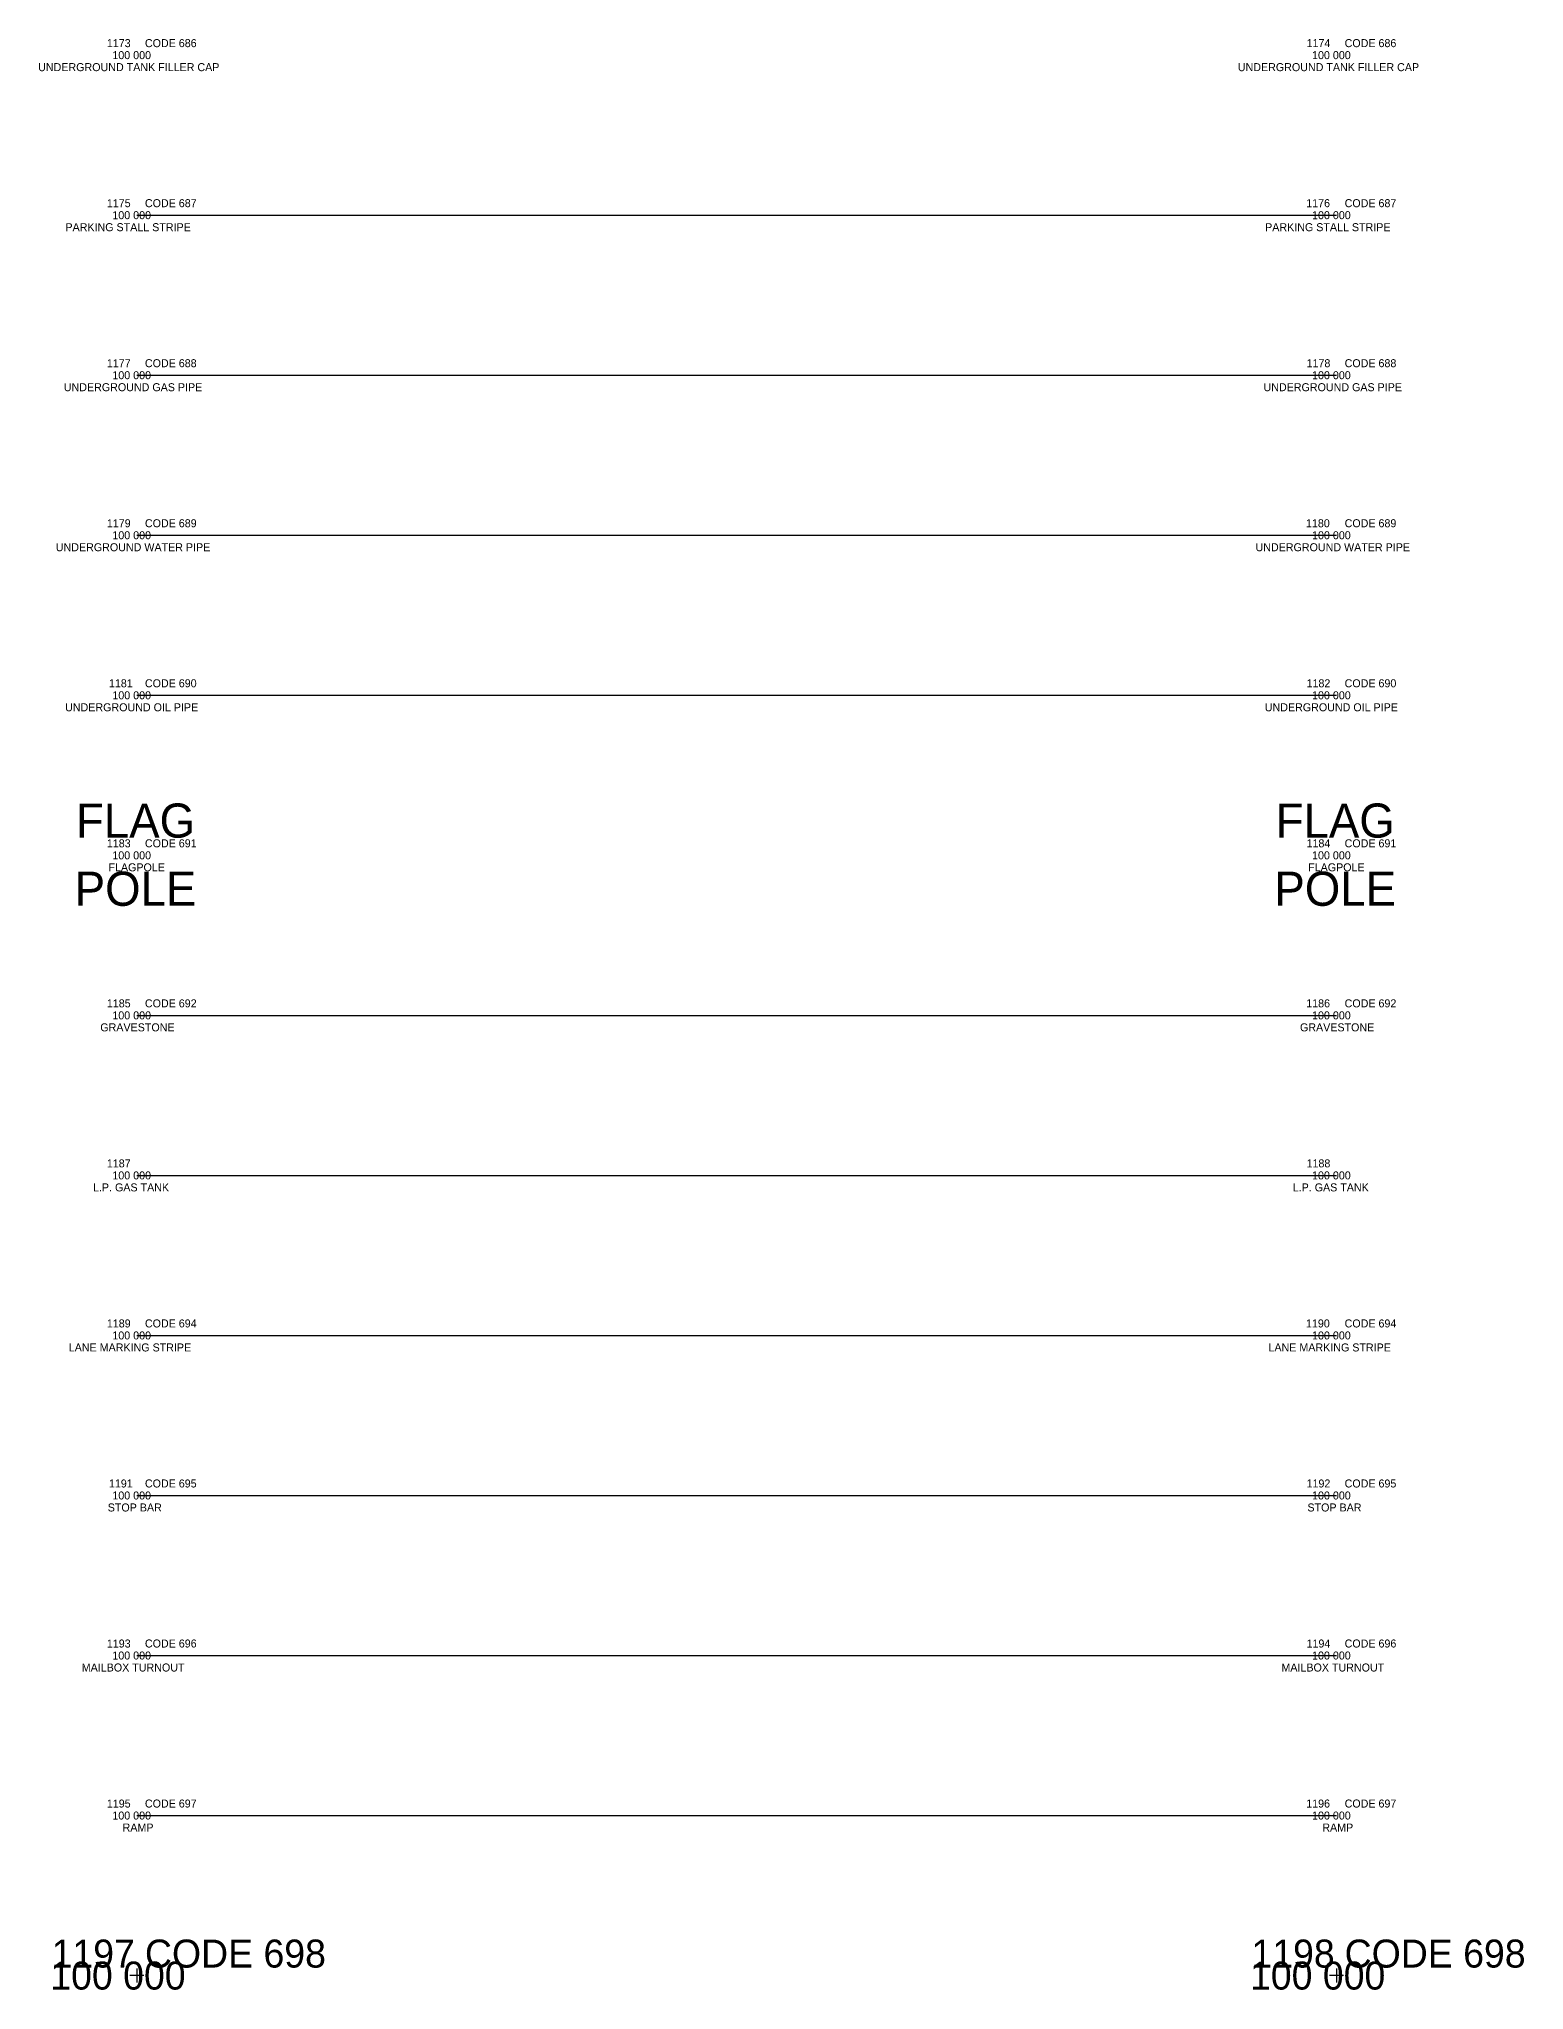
# Model space of a CAD drawing. Extents: x -12 to 6123, y -3 to 1005.
# Drawn here: x 3837.8 to 4023.4, y 258.2 to 502 of the extents above; entities that cross this region are included whole.
import ezdxf

# ---------------------------------------------------------------- set-up
doc = ezdxf.new("R2010")
doc.units = 0
for name, color, linetype in [('Default', 7, 'Continuous'), ('Topo_Entrances', 7, 'Continuous'), ('Topo_EOP', 7, 'Continuous'), ('Topo_Field Comments', 7, 'Continuous'), ('Topo_NonHighway Improvements', 7, 'Continuous'), ('Topo_PMK Solid Line', 7, 'Continuous'), ('Topo_PMK Stop Line', 7, 'Continuous'), ('Topo_Point Descriptions', 7, 'Continuous'), ('Topo_Point Elevations', 7, 'Continuous'), ('Topo_Point Numbers', 7, 'Continuous'), ('Utilities_EX_Underground Gasline', 7, 'Continuous'), ('Utilities_EX_Underground Oil', 7, 'Continuous'), ('Utilities_EX_Underground Water', 7, 'Continuous')]:
    doc.layers.add(name, color=color, linetype=linetype)

msp = doc.modelspace()

# ---------------------------------------------------------------- linework, layer by layer
at = {"layer": 'Default'}
for p, q in [((3850.88, 260), (3849.12, 260)), ((3850, 260.88), (3850, 259.12)), ((4000.88, 260), (3999.12, 260)), ((4000, 260.88), (4000, 259.12))]:
    msp.add_line(p, q, dxfattribs=at)
at = {"layer": 'Topo_Entrances'}
for p, q in [((3850, 300), (3850, 300)), ((3850, 300), (4000, 300)), ((4000, 300), (4000, 300))]:
    msp.add_line(p, q, dxfattribs=at)
at = {"layer": 'Topo_EOP'}
for p, q in [((3850, 280), (3850, 280)), ((3850, 280), (4000, 280)), ((4000, 280), (4000, 280))]:
    msp.add_line(p, q, dxfattribs=at)
at = {"layer": 'Topo_NonHighway Improvements'}
for p, q in [((3850, 500), (3850, 500)), ((4000, 500), (4000, 500)), ((3850, 380), (3850, 380)), ((3850, 380), (4000, 380)), ((4000, 380), (4000, 380)), ((3850, 360), (3850, 360)), ((3850, 360), (4000, 360)), ((4000, 360), (4000, 360))]:
    msp.add_line(p, q, dxfattribs=at)
at = {"layer": 'Topo_PMK Solid Line'}
for p, q in [((3850, 480), (3850, 480)), ((3850, 480), (4000, 480)), ((4000, 480), (4000, 480)), ((3850, 340), (3850, 340)), ((3850, 340), (4000, 340)), ((4000, 340), (4000, 340))]:
    msp.add_line(p, q, dxfattribs=at)
at = {"layer": 'Topo_PMK Stop Line'}
for p, q in [((3850, 320), (3850, 320)), ((3850, 320), (4000, 320)), ((4000, 320), (4000, 320))]:
    msp.add_line(p, q, dxfattribs=at)
at = {"layer": 'Utilities_EX_Underground Gasline'}
for p, q in [((3850, 460), (3850, 460)), ((3850, 460), (4000, 460)), ((4000, 460), (4000, 460))]:
    msp.add_line(p, q, dxfattribs=at)
at = {"layer": 'Utilities_EX_Underground Oil'}
for p, q in [((3850, 420), (3850, 420)), ((3850, 420), (4000, 420)), ((4000, 420), (4000, 420))]:
    msp.add_line(p, q, dxfattribs=at)
at = {"layer": 'Utilities_EX_Underground Water'}
for p, q in [((3850, 440), (3850, 440)), ((3850, 440), (4000, 440)), ((4000, 440), (4000, 440))]:
    msp.add_line(p, q, dxfattribs=at)

# ---------------------------------------------------------------- texts
at = {"layer": 'Default'}
for s, p in [('1197', (3839.33, 261)), ('CODE 698', (3851, 261)), ('1198', (3989.35, 261)), ('CODE 698', (4001, 261)), ('100 000', (3839.17, 258.25)), ('100 000', (3989.17, 258.25))]:
    msp.add_text(s, height=3.5, dxfattribs=at).set_placement(p)
at = {"layer": 'Topo_Field Comments'}
for s, p in [('CODE 686', (3851, 501)), ('CODE 686', (4001, 501)), ('CODE 687', (3851, 481)), ('CODE 687', (4001, 481)), ('CODE 688', (3851, 461)), ('CODE 688', (4001, 461)), ('CODE 689', (3851, 441)), ('CODE 689', (4001, 441)), ('CODE 690', (3851, 421)), ('CODE 690', (4001, 421)), ('CODE 691', (3851, 401)), ('CODE 691', (4001, 401)), ('CODE 692', (3851, 381)), ('CODE 692', (4001, 381)), ('CODE 694', (3851, 341)), ('CODE 694', (4001, 341)), ('CODE 695', (3851, 321)), ('CODE 695', (4001, 321)), ('CODE 696', (3851, 301)), ('CODE 696', (4001, 301)), ('CODE 697', (3851, 281)), ('CODE 697', (4001, 281))]:
    msp.add_text(s, height=1, dxfattribs=at).set_placement(p)
at = {"layer": 'Topo_NonHighway Improvements'}
for s, p in [('FLAG', (3842.38, 402.21)), ('FLAG', (3992.38, 402.21)), ('POLE', (3842.22, 393.69)), ('POLE', (3992.22, 393.69))]:
    msp.add_text(s, height=4.264, dxfattribs=at).set_placement(p)
at = {"layer": 'Topo_Point Descriptions'}
for s, p in [('UNDERGROUND TANK FILLER CAP', (3837.65, 498)), ('UNDERGROUND TANK FILLER CAP', (3987.65, 498)), ('PARKING STALL STRIPE', (3841.06, 478)), ('PARKING STALL STRIPE', (3991.06, 478)), ('UNDERGROUND GAS PIPE', (3840.86, 458)), ('UNDERGROUND GAS PIPE', (3990.86, 458)), ('UNDERGROUND WATER PIPE', (3839.86, 438)), ('UNDERGROUND WATER PIPE', (3989.86, 438)), ('UNDERGROUND OIL PIPE', (3841.02, 418)), ('UNDERGROUND OIL PIPE', (3991.02, 418)), ('FLAGPOLE', (3846.44, 398)), ('FLAGPOLE', (3996.44, 398)), ('GRAVESTONE', (3845.42, 378)), ('GRAVESTONE', (3995.42, 378)), ('L.P. GAS TANK', (3844.51, 358)), ('L.P. GAS TANK', (3994.51, 358)), ('LANE MARKING STRIPE', (3841.48, 338)), ('LANE MARKING STRIPE', (3991.48, 338)), ('STOP BAR', (3846.35, 318)), ('STOP BAR', (3996.35, 318)), ('MAILBOX TURNOUT', (3843.1, 298)), ('MAILBOX TURNOUT', (3993.1, 298)), ('RAMP', (3848.21, 278)), ('RAMP', (3998.21, 278))]:
    msp.add_text(s, height=1, dxfattribs=at).set_placement(p)
at = {"layer": 'Topo_Point Elevations'}
for p in [(3846.93, 499.5), (3996.93, 499.5), (3846.93, 479.5), (3996.93, 479.5), (3846.93, 459.5), (3996.93, 459.5), (3846.93, 439.5), (3996.93, 439.5), (3846.93, 419.5), (3996.93, 419.5), (3846.93, 399.5), (3996.93, 399.5), (3846.93, 379.5), (3996.93, 379.5), (3846.93, 359.5), (3996.93, 359.5), (3846.93, 339.5), (3996.93, 339.5), (3846.93, 319.5), (3996.93, 319.5), (3846.93, 299.5), (3996.93, 299.5), (3846.93, 279.5), (3996.93, 279.5)]:
    msp.add_text('100 000', height=1, dxfattribs=at).set_placement(p)
at = {"layer": 'Topo_Point Numbers'}
for s, p in [('1173', (3846.24, 501)), ('1174', (3996.24, 501)), ('1175', (3846.24, 481)), ('1176', (3996.2, 481)), ('1177', (3846.24, 461)), ('1178', (3996.24, 461)), ('1179', (3846.24, 441)), ('1180', (3996.17, 441)), ('1181', (3846.5, 421)), ('1182', (3996.24, 421)), ('1183', (3846.24, 401)), ('1184', (3996.24, 401)), ('1185', (3846.24, 381)), ('1186', (3996.2, 381)), ('1187', (3846.24, 361)), ('1188', (3996.24, 361)), ('1189', (3846.24, 341)), ('1190', (3996.17, 341)), ('1191', (3846.5, 321)), ('1192', (3996.24, 321)), ('1193', (3846.24, 301)), ('1194', (3996.24, 301)), ('1195', (3846.24, 281)), ('1196', (3996.2, 281))]:
    msp.add_text(s, height=1, dxfattribs=at).set_placement(p)

doc.saveas('drawing.dxf')
